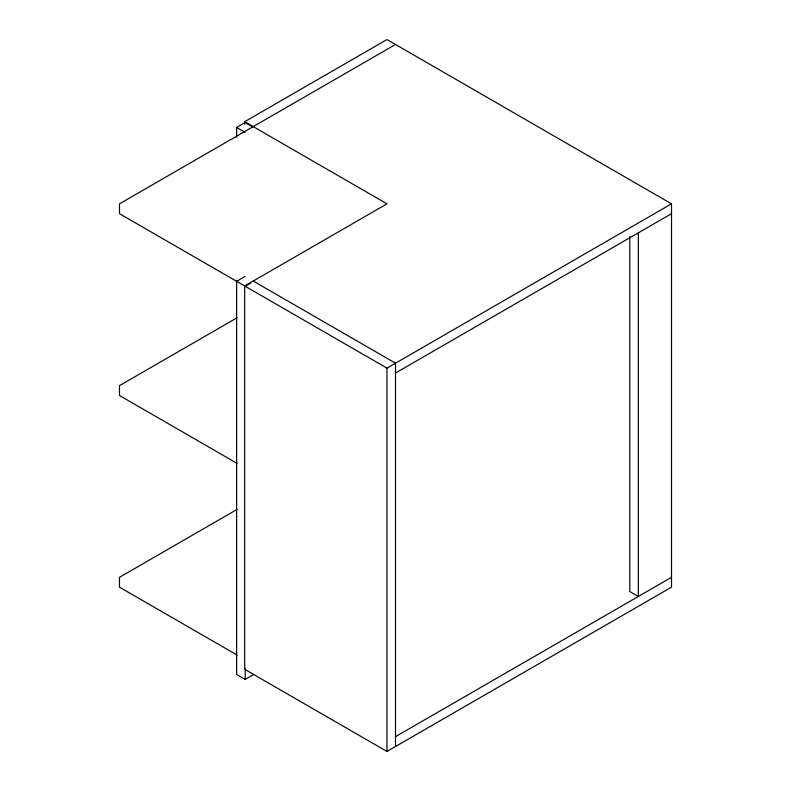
<?xml version="1.0" encoding="UTF-8"?>
<svg xmlns="http://www.w3.org/2000/svg" width="791" height="791" viewBox="0 0 791 791"><rect width="100%" height="100%" fill="white"/><g stroke="black" fill="none" stroke-linecap="round" stroke-linejoin="round"><path stroke-width="1.19" d="M244.686 121.695L386.967 39.55L671.51 203.831L671.51 587.169L386.967 751.45L244.686 669.305L244.686 285.976L386.967 203.831L244.686 121.695L244.686 124.157M236.628 137.298L236.628 127.44L245.161 122.516L252.606 126.807M395.5 44.474L119.49 203.831L119.49 213.689L386.967 368.122L671.51 203.831M236.628 281.319L245.131 276.405M245.161 286.253L250.48 283.178M237.132 317.725L119.49 385.642L119.49 395.5L237.132 463.417M395.5 373.045L671.51 213.689M237.171 509.364L119.49 577.311L119.49 587.169L237.171 655.106M236.628 280.281L236.628 674.515L245.161 679.439L253.664 674.525M395.5 736.668L671.51 577.311M236.628 127.44L245.131 132.354M253.229 281.042L395.5 363.188L395.5 746.526M638.317 232.861L638.317 596.473L629.774 591.549L629.774 236.558M386.967 368.122L386.967 751.45M245.161 668.346L245.161 679.439"/></g></svg>
